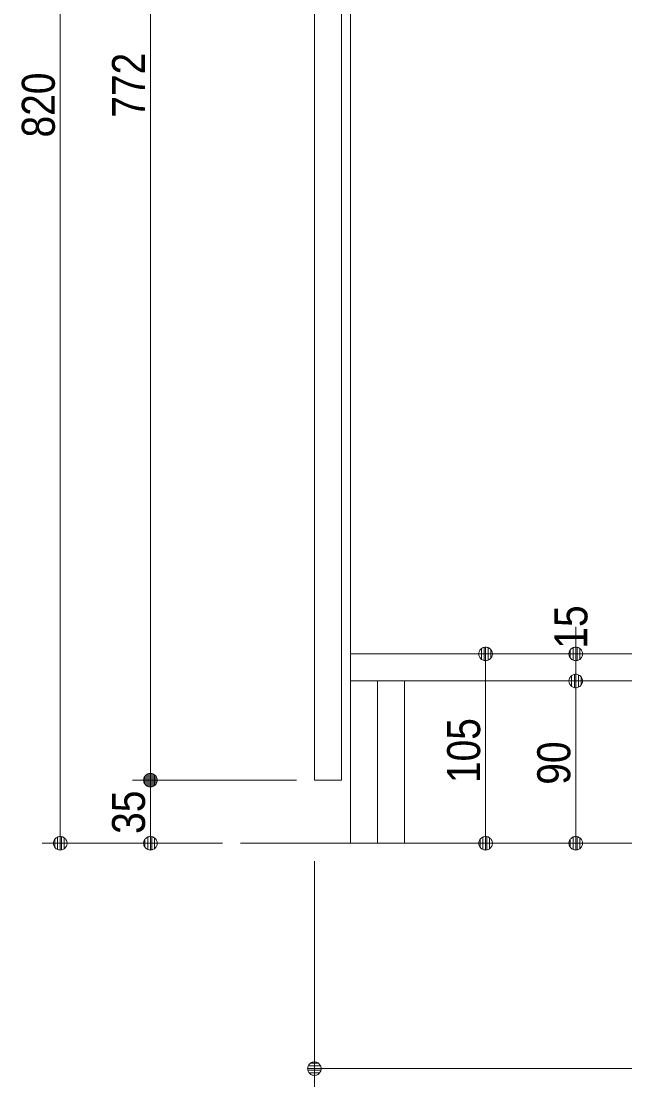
# Model space of a CAD drawing. Units: millimetres, scale not verified. Extents: x -3031 to 3031, y -1522 to 1522.
# Drawn here: x -665 to -331, y -1035 to -444 of the extents above; entities that cross this region are included whole.
import ezdxf
from ezdxf.enums import TextEntityAlignment as Align

# ---------------------------------------------------------------- set-up
doc = ezdxf.new("R2010")
doc.units = ezdxf.units.MM
doc.header["$LTSCALE"] = 10
for name, color, linetype, lineweight in [('0-1_5ボウル・キャビネット', 7, 'Continuous', 9), ('0-2_2寸法-1', 7, 'Continuous', 9), ('0-3_0', 7, 'Continuous', 9), ('0-6_2寸法-2', 7, 'Continuous', 9)]:
    doc.layers.add(name, color=color, linetype=linetype, lineweight=lineweight)
doc.styles.add('ＭＳ Ｐゴシック', font='')
doc.styles.get('ＭＳ Ｐゴシック').set_extended_font_data('MS PGothic')

# ---------------------------------------------------------------- blocks, each defined once
blk = doc.blocks.new('_Dot')
at = {"layer": '0-3_0'}
for p, q in [((-5, 0), (-10, 0)), ((4.89, 1), (-4.89, 1)), ((3.99, 3), (-3.99, 3)), ((4.58, -1.99), (-4.58, -1.99)), ((3, -3.99), (-3, -3.99))]:
    blk.add_line(p, q, dxfattribs=at)
for points in [[(5, 0), (4.96, 0.63), (4.84, 1.24), (4.65, 1.84), (4.38, 2.41), (4.05, 2.94), (3.64, 3.42), (3.19, 3.85), (2.68, 4.22), (2.13, 4.52), (1.55, 4.76), (0.94, 4.91), (0.31, 4.99), (-0.31, 4.99), (-0.94, 4.91), (-1.55, 4.76), (-2.13, 4.52), (-2.68, 4.22), (-3.19, 3.85), (-3.64, 3.42), (-4.05, 2.94), (-4.38, 2.41), (-4.65, 1.84), (-4.84, 1.24), (-4.96, 0.63), (-5, 0), (0, 0)], [(-5, 0), (-4.96, -0.63), (-4.84, -1.24), (-4.65, -1.84), (-4.38, -2.41), (-4.05, -2.94), (-3.64, -3.42), (-3.19, -3.85), (-2.68, -4.22), (-2.13, -4.52), (-1.55, -4.76), (-0.94, -4.91), (-0.31, -4.99), (0.31, -4.99), (0.94, -4.91), (1.55, -4.76), (2.13, -4.52), (2.68, -4.22), (3.19, -3.85), (3.64, -3.42), (4.05, -2.94), (4.38, -2.41), (4.65, -1.84), (4.84, -1.24), (4.96, -0.63), (5, 0), (0, 0)]]:
    blk.add_lwpolyline(points, close=True, dxfattribs=at)

msp = doc.modelspace()

# ---------------------------------------------------------------- linework, layer by layer
at = {"layer": '0-1_5ボウル・キャビネット'}
msp.add_lwpolyline([(-543.75, -900), (-93.75, -900), (-93.75, 200)], dxfattribs=at)
for points in [[(-487.75, -93), (-502.75, -93), (-502.75, -865), (-487.75, -865)], [(-482.75, -90), (-102.75, -90), (-102.75, -900), (-482.75, -900)], [(-114.77, -803), (-117.23, -803), (-117.23, -795), (-482.75, -795), (-482.75, -810), (-102.75, -810), (-102.75, -795), (-114.77, -795)], [(-467.75, -900), (-452.75, -900), (-452.75, -810), (-467.75, -810)]]:
    msp.add_lwpolyline(points, close=True, dxfattribs=at)
at = {"layer": '0-2_2寸法-1'}
for p, q in [((-643.75, -892.5), (-643.75, -87.5)), ((-593.75, -857.5), (-593.75, -100.5)), ((-397.75, -795), (-397.65, -795)), ((-407.75, -802.5), (-407.75, -892.5)), ((-347.75, -810), (-347.65, -810)), ((-357.75, -817.5), (-357.75, -892.5)), ((-512.75, -865), (-603.75, -865)), ((-512.75, -865), (-603.75, -865)), ((-593.75, -872.5), (-593.75, -892.5)), ((-603.75, -900), (-653.75, -900)), ((-553.75, -900), (-603.75, -900)), ((-397.75, -900), (-397.65, -900)), ((-347.75, -900), (-347.65, -900)), ((-502.75, -910), (-502.75, -1035)), ((-495.25, -1025), (-110.25, -1025))]:
    msp.add_line(p, q, dxfattribs=at)
at = {"layer": '0-6_2寸法-2'}
for p, q in [((-357.75, -787.5), (-357.75, -779.99)), ((-357.75, -795), (-357.75, -810)), ((-347.75, -795), (-347.65, -795)), ((-347.75, -810), (-347.65, -810)), ((-357.75, -817.5), (-357.75, -825.01))]:
    msp.add_line(p, q, dxfattribs=at)

# ---------------------------------------------------------------- block references
at = {"layer": '0-2_2寸法-1', "xscale": 0.7503418, "yscale": 0.7503418}
for p, rotation in [((-407.75, -795), 90), ((-357.75, -810), 90), ((-593.75, -865), 270), ((-593.75, -865), 90), ((-643.75, -900), 270), ((-593.75, -900), 270), ((-407.75, -900), 270), ((-357.75, -900), 270), ((-502.75, -1025), 180)]:
    msp.add_blockref('_Dot', p, dxfattribs=dict(at, rotation=rotation))
at = {"layer": '0-6_2寸法-2', "xscale": 0.7503418, "yscale": 0.7503418}
for p, rotation in [((-357.75, -795), 270), ((-357.75, -810), 90)]:
    msp.add_blockref('_Dot', p, dxfattribs=dict(at, rotation=rotation))

# ---------------------------------------------------------------- texts
at = {"layer": '0-2_2寸法-1', "style": 'ＭＳ Ｐゴシック', "width": 0.9}
for s, p in [('772', (-591.22, -497.64)), ('820', (-641.27, -508.59)), ('105', (-405.27, -866.61)), ('90', (-355.27, -867.54)), ('35', (-591.22, -894.8))]:
    msp.add_text(s, height=18.33, rotation=90, dxfattribs=at).set_placement(p, align=Align.BOTTOM_LEFT)
at = {"layer": '0-6_2寸法-2', "style": 'ＭＳ Ｐゴシック', "width": 0.9}
msp.add_text('15', height=18.33, rotation=90, dxfattribs=at).set_placement((-345.77, -792.08), align=Align.BOTTOM_LEFT)

doc.saveas('drawing.dxf')
